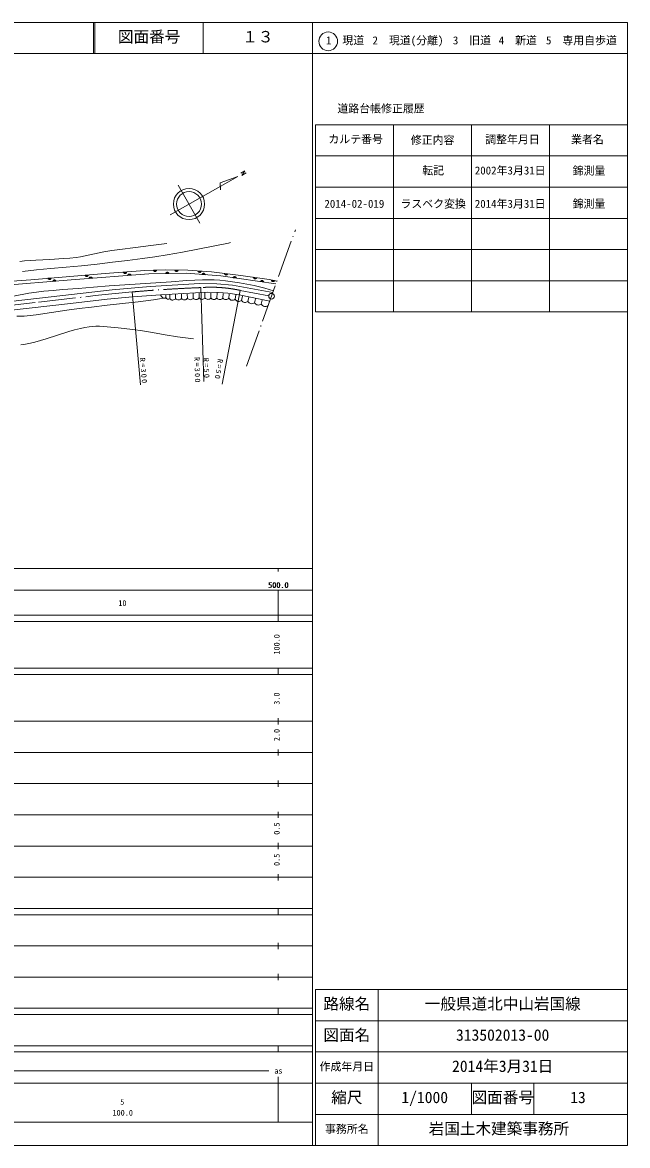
# Model space of a CAD drawing. Units: millimetres, scale not verified. Extents: x 59754 to 699754, y 6644 to 366644.
# Drawn here: x 505767 to 699754, y 6644 to 366644 of the extents above; entities that cross this region are included whole.
import ezdxf
from ezdxf.enums import TextEntityAlignment as Align

# ---------------------------------------------------------------- set-up
doc = ezdxf.new("R2010")
doc.units = ezdxf.units.MM
doc.header["$LTSCALE"] = 1000
doc.linetypes.add('LONG_DASHED_DOTTED', pattern=[15.25, 12, -1.5, 0.25, -1.5])
doc.layers.add('S-SUV', color=7, linetype='Continuous', lineweight=13)
doc.styles.add('ＭＳ ゴシック', font='')
doc.styles.get('ＭＳ ゴシック').set_extended_font_data('MS Gothic')

msp = doc.modelspace()

# ---------------------------------------------------------------- linework, layer by layer
at = {"layer": 'S-SUV'}
for p, q in [((699754, 366644), (59754, 366644)), ((528501, 366644), (528501, 356644)), ((529001, 366644), (529001, 356644)), ((563751, 366644), (563751, 356644)), ((598754, 366644), (598754, 356644)), ((699754, 6644), (699754, 366644)), ((59754, 356644), (699754, 356644)), ((598754, 6644), (598754, 356644)), ((599754, 333841), (599754, 273841)), ((599754, 333841), (699754, 333841)), ((624754, 333841), (624754, 273841)), ((649754, 333841), (649754, 273841)), ((674754, 333841), (674754, 273841)), ((599754, 323841), (699754, 323841)), ((574831, 317308), (553076, 304990)), ((574831, 317308), (569117, 315222)), ((575748, 318329), (577091, 319089)), ((577091, 319089), (576139, 317630)), ((576139, 317630), (577483, 318400)), ((562616, 302348), (555718, 314531)), ((569117, 315222), (569232, 312989)), ((599754, 313841), (699754, 313841)), ((599754, 303841), (699754, 303841)), ((546918, 295154), (549465, 295490)), ((549465, 295490), (552022, 295829)), ((566892, 294947), (571790, 295929)), ((571790, 295929), (572114, 295994)), ((572114, 295994), (572437, 296059)), ((524416, 291564), (525886, 291847)), ((525886, 291847), (528860, 292515)), ((528860, 292515), (531856, 293126)), ((531856, 293126), (534432, 293542)), ((534432, 293542), (537015, 293900)), ((537015, 293900), (541961, 294519)), ((541961, 294519), (546918, 295154)), ((548233, 291538), (552180, 292189)), ((552180, 292189), (557091, 293062)), ((557091, 293062), (562000, 293987)), ((562000, 293987), (566892, 294947)), ((599754, 293841), (699754, 293841)), ((504964, 289991), (506418, 290191)), ((506418, 290191), (508226, 290366)), ((508226, 290366), (510041, 290481)), ((510041, 290481), (514507, 290696)), ((514507, 290696), (518976, 290971)), ((514766, 287789), (519732, 288224)), ((518976, 290971), (520960, 291125)), ((519732, 288224), (524708, 288656)), ((520960, 291125), (522936, 291339)), ((522936, 291339), (524416, 291564)), ((524708, 288656), (529667, 289183)), ((529667, 289183), (534632, 289766)), ((534632, 289766), (539459, 290327)), ((539459, 290327), (544277, 290947)), ((544277, 290947), (548233, 291538)), ((505830, 286813), (510294, 287331)), ((532319, 286125), (508485, 284180)), ((510294, 287331), (514766, 287789)), ((513945, 284625), (514942, 284707)), ((513992, 284514), (513945, 284625)), ((514922, 284642), (513975, 284565)), ((514060, 284421), (513992, 284514)), ((514005, 284505), (514902, 284578)), ((514870, 284513), (514050, 284446)), ((514166, 284320), (514060, 284421)), ((514100, 284387), (514825, 284446)), ((514862, 284487), (514774, 284369)), ((514911, 284589), (514862, 284487)), ((514942, 284707), (514911, 284589)), ((521412, 284120), (546230, 286046)), ((525862, 285598), (526859, 285680)), ((525909, 285487), (525862, 285598)), ((526839, 285615), (525892, 285538)), ((525977, 285394), (525909, 285487)), ((525922, 285478), (526819, 285551)), ((526787, 285486), (525967, 285419)), ((526083, 285293), (525977, 285394)), ((526017, 285360), (526742, 285419)), ((526198, 285242), (526083, 285293)), ((526688, 285352), (526085, 285303)), ((526318, 285214), (526198, 285242)), ((526207, 285250), (526578, 285281)), ((526472, 285227), (526318, 285214)), ((526586, 285274), (526472, 285227)), ((526691, 285342), (526586, 285274)), ((526779, 285460), (526691, 285342)), ((526829, 285562), (526779, 285460)), ((526859, 285680), (526829, 285562)), ((527118, 284563), (527149, 284681)), ((528115, 284640), (527118, 284563)), ((527138, 284627), (528086, 284701)), ((527149, 284681), (527199, 284782)), ((528056, 284761), (527159, 284691)), ((527191, 284757), (528011, 284820)), ((527199, 284782), (527288, 284900)), ((527961, 284879), (527236, 284823)), ((527288, 284900), (527393, 284968)), ((527291, 284890), (527894, 284937)), ((527393, 284968), (527507, 285014)), ((527772, 284990), (527401, 284961)), ((527507, 285014), (527662, 285026)), ((527662, 285026), (527782, 284998)), ((527782, 284998), (527896, 284947)), ((527896, 284947), (528002, 284845)), ((528002, 284845), (528069, 284752)), ((528069, 284752), (528115, 284640)), ((545012, 287113), (532319, 286125)), ((538167, 286580), (539164, 286658)), ((538213, 286469), (538167, 286580)), ((539144, 286594), (538197, 286520)), ((538281, 286376), (538213, 286469)), ((538227, 286460), (539124, 286530)), ((539091, 286464), (538271, 286400)), ((538386, 286274), (538281, 286376)), ((538321, 286342), (539046, 286398)), ((538501, 286223), (538386, 286274)), ((538991, 286331), (538388, 286284)), ((538621, 286194), (538501, 286223)), ((538510, 286231), (538882, 286260)), ((538775, 286207), (538621, 286194)), ((538890, 286253), (538775, 286207)), ((538995, 286321), (538890, 286253)), ((539083, 286439), (538995, 286321)), ((539133, 286540), (539083, 286439)), ((539164, 286658), (539133, 286540)), ((539527, 285526), (539558, 285644)), ((540524, 285603), (539527, 285526)), ((539547, 285590), (540494, 285664)), ((539558, 285644), (539608, 285745)), ((540465, 285724), (539567, 285654)), ((539600, 285720), (540420, 285783)), ((539608, 285745), (539697, 285863)), ((540370, 285842), (539645, 285786)), ((539697, 285863), (539802, 285931)), ((539700, 285853), (540303, 285900)), ((539802, 285931), (539916, 285977)), ((540181, 285953), (539810, 285924)), ((539916, 285977), (540070, 285989)), ((540070, 285989), (540190, 285961)), ((540190, 285961), (540305, 285910)), ((540305, 285910), (540411, 285808)), ((540411, 285808), (540478, 285715)), ((540478, 285715), (540524, 285603)), ((551488, 287316), (545012, 287113)), ((546230, 286046), (558227, 286268)), ((547750, 287199), (548750, 287230)), ((547791, 287085), (547750, 287199)), ((548727, 287167), (547777, 287137)), ((547854, 286990), (547791, 287085)), ((547804, 287076), (548704, 287104)), ((548668, 287040), (547846, 287014)), ((547955, 286883), (547854, 286990)), ((547893, 286953), (548620, 286976)), ((548067, 286826), (547955, 286883)), ((548562, 286912), (547957, 286893)), ((548186, 286792), (548067, 286826)), ((548077, 286834), (548449, 286846)), ((548341, 286797), (548186, 286792)), ((548457, 286838), (548341, 286797)), ((548565, 286902), (548457, 286838)), ((548659, 287015), (548565, 286902)), ((548713, 287114), (548659, 287015)), ((548750, 287230), (548713, 287114)), ((558838, 287200), (551488, 287316)), ((551729, 286148), (551767, 286264)), ((552729, 286167), (551729, 286148)), ((551753, 286211), (552702, 286229)), ((551767, 286264), (551822, 286362)), ((552676, 286291), (551776, 286274)), ((551813, 286337), (552635, 286352)), ((551822, 286362), (551918, 286474)), ((552589, 286414), (551862, 286401)), ((551918, 286474), (552027, 286536)), ((551920, 286464), (552525, 286475)), ((552027, 286536), (552143, 286576)), ((552407, 286536), (552034, 286529)), ((552143, 286576), (552298, 286579)), ((552298, 286579), (552416, 286543)), ((552416, 286543), (552528, 286485)), ((552528, 286485), (552627, 286377)), ((552627, 286377), (552689, 286281)), ((552689, 286281), (552729, 286167)), ((554699, 287151), (554663, 287266)), ((554663, 287266), (555663, 287250)), ((555637, 287188), (554687, 287203)), ((554757, 287052), (554699, 287151)), ((554711, 287140), (555611, 287126)), ((555573, 287064), (554750, 287077)), ((554853, 286941), (554757, 287052)), ((554794, 287014), (555522, 287002)), ((554962, 286879), (554853, 286941)), ((555461, 286941), (554856, 286951)), ((555079, 286839), (554962, 286879)), ((554972, 286886), (555345, 286880)), ((555234, 286837), (555079, 286839)), ((555352, 286873), (555234, 286837)), ((555463, 286931), (555352, 286873)), ((555562, 287039), (555463, 286931)), ((555621, 287136), (555562, 287039)), ((555663, 287250), (555621, 287136)), ((558227, 286268), (569414, 285379)), ((566331, 286677), (558838, 287200)), ((562115, 286856), (562086, 286974)), ((562086, 286974), (563083, 286904)), ((563054, 286843), (562106, 286909)), ((562168, 286755), (562115, 286856)), ((562127, 286845), (563025, 286783)), ((562983, 286723), (562162, 286780)), ((562258, 286638), (562168, 286755)), ((562203, 286715), (562929, 286664)), ((562363, 286571), (562258, 286638)), ((562864, 286606), (562261, 286648)), ((562478, 286525), (562363, 286571)), ((562374, 286577), (562745, 286552)), ((562632, 286514), (562478, 286525)), ((562752, 286544), (562632, 286514)), ((562866, 286596), (562752, 286544)), ((562971, 286699), (562866, 286596)), ((563035, 286792), (562971, 286699)), ((563083, 286904), (563035, 286792)), ((563322, 285864), (563371, 285975)), ((564319, 285784), (563322, 285864)), ((563352, 285924), (564299, 285849)), ((563371, 285975), (563436, 286068)), ((564279, 285913), (563382, 285984)), ((563424, 286044), (564244, 285978)), ((563436, 286068), (563542, 286170)), ((564204, 286044), (563479, 286102)), ((563542, 286170), (563656, 286221)), ((563544, 286159), (564147, 286111)), ((563656, 286221), (563776, 286249)), ((564035, 286183), (563663, 286213)), ((563776, 286249), (563931, 286236)), ((563931, 286236), (564045, 286190)), ((564045, 286190), (564150, 286121)), ((564150, 286121), (564238, 286004)), ((564238, 286004), (564291, 285902)), ((564291, 285902), (564319, 285784)), ((575784, 285545), (566331, 286677)), ((569414, 285379), (586971, 282861)), ((570585, 286052), (570561, 286170)), ((570561, 286170), (571554, 286051)), ((571522, 285992), (570578, 286105)), ((570633, 285948), (570585, 286052)), ((570596, 286040), (571489, 285933)), ((571445, 285876), (570628, 285974)), ((570716, 285827), (570633, 285948)), ((570665, 285906), (571388, 285820)), ((570818, 285754), (570716, 285827)), ((571321, 285765), (570720, 285837)), ((570931, 285703), (570818, 285754)), ((570829, 285761), (571199, 285716)), ((571084, 285685), (570931, 285703)), ((571206, 285708), (571084, 285685)), ((571322, 285754), (571206, 285708)), ((571432, 285852), (571322, 285754)), ((571501, 285942), (571432, 285852)), ((571554, 286051), (571501, 285942)), ((573308, 284821), (573364, 284929)), ((574298, 284679), (573308, 284821)), ((573342, 284879), (574282, 284744)), ((573364, 284929), (573435, 285017)), ((574266, 284810), (573375, 284937)), ((573421, 284994), (574235, 284877)), ((573435, 285017), (573547, 285112)), ((574200, 284945), (573480, 285049)), ((573547, 285112), (573664, 285156)), ((573548, 285102), (574147, 285016)), ((573664, 285156), (573786, 285176)), ((574039, 285095), (573671, 285148)), ((573786, 285176), (573939, 285154)), ((573939, 285154), (574050, 285101)), ((574050, 285101), (574151, 285026)), ((574151, 285026), (574232, 284903)), ((574232, 284903), (574277, 284798)), ((574277, 284798), (574298, 284679)), ((584875, 284238), (575784, 285545)), ((579855, 284843), (579834, 284962)), ((579834, 284962), (580824, 284820)), ((580791, 284762), (579850, 284897)), ((579901, 284738), (579855, 284843)), ((579866, 284831), (580757, 284703)), ((580711, 284647), (579897, 284764)), ((579981, 284615), (579901, 284738)), ((579932, 284696), (580652, 284592)), ((580082, 284540), (579981, 284615)), ((580584, 284539), (579985, 284625)), ((580193, 284486), (580082, 284540)), ((580093, 284546), (580461, 284493)), ((580346, 284464), (580193, 284486)), ((580468, 284485), (580346, 284464)), ((580585, 284529), (580468, 284485)), ((580697, 284624), (580585, 284529)), ((580768, 284712), (580697, 284624)), ((580824, 284820), (580768, 284712)), ((478194, 280638), (521412, 284120)), ((508485, 284180), (484307, 282292)), ((514280, 284269), (514166, 284320)), ((514770, 284379), (514167, 284330)), ((514400, 284241), (514280, 284269)), ((514290, 284277), (514661, 284308)), ((514555, 284254), (514400, 284241)), ((514669, 284301), (514555, 284254)), ((514774, 284369), (514669, 284301)), ((515024, 278726), (534529, 280916)), ((515512, 283645), (515542, 283762)), ((516509, 283725), (515512, 283645)), ((515532, 283709), (516479, 283785)), ((515542, 283762), (515592, 283864)), ((516449, 283846), (515552, 283773)), ((515584, 283839), (516404, 283905)), ((515592, 283864), (515680, 283982)), ((515626, 280777), (518634, 281014)), ((516354, 283963), (515629, 283905)), ((515680, 283982), (515785, 284050)), ((515684, 283972), (516287, 284021)), ((515785, 284050), (515899, 284097)), ((516164, 284073), (515793, 284044)), ((515899, 284097), (516054, 284110)), ((516054, 284110), (516174, 284082)), ((516174, 284082), (516288, 284031)), ((516288, 284031), (516394, 283929)), ((516394, 283929), (516462, 283837)), ((516462, 283837), (516509, 283725)), ((518634, 281014), (523608, 281368)), ((523608, 281368), (528592, 281762)), ((528592, 281762), (533563, 282171)), ((533563, 282171), (538548, 282537)), ((534529, 280916), (546685, 281994)), ((538548, 282537), (543528, 282840)), ((543528, 282840), (548517, 283164)), ((546685, 281994), (562633, 282942)), ((548517, 283164), (553490, 283551)), ((553490, 283551), (558475, 283938)), ((558475, 283938), (560983, 284087)), ((560983, 284087), (563492, 284176)), ((562633, 282942), (568090, 282909)), ((562979, 281654), (563964, 251512)), ((563492, 284176), (565371, 284187)), ((565371, 284187), (567249, 284138)), ((567249, 284138), (569082, 284020)), ((568090, 282909), (573122, 282452)), ((569082, 284020), (570911, 283842)), ((570911, 283842), (573143, 283555)), ((573122, 282452), (586033, 280040)), ((573143, 283555), (575368, 283209)), ((575368, 283209), (577734, 282791)), ((577734, 282791), (580087, 282314)), ((580087, 282314), (581798, 281910)), ((581798, 281910), (583504, 281444)), ((582087, 283561), (582143, 283669)), ((583077, 283419), (582087, 283561)), ((582120, 283620), (583061, 283485)), ((582143, 283669), (582213, 283758)), ((583045, 283550), (582154, 283678)), ((582200, 283735), (583014, 283618)), ((582213, 283758), (582326, 283853)), ((582979, 283686), (582258, 283789)), ((582326, 283853), (582443, 283897)), ((582327, 283843), (582926, 283757)), ((582443, 283897), (582565, 283917)), ((582818, 283835), (582449, 283888)), ((582565, 283917), (582718, 283895)), ((582718, 283895), (582829, 283841)), ((582829, 283841), (582929, 283766)), ((582929, 283766), (583010, 283644)), ((583010, 283644), (583056, 283538)), ((583056, 283538), (583077, 283419)), ((583504, 281444), (584871, 281031)), ((584871, 281031), (586233, 280594)), ((587372, 283744), (584875, 284238)), ((585647, 283968), (585633, 284088)), ((585633, 284088), (586614, 283894)), ((586577, 283837), (585645, 284022)), ((585687, 283860), (585647, 283968)), ((585658, 283955), (586541, 283781)), ((586492, 283727), (585685, 283886)), ((585762, 283734), (585687, 283860)), ((585717, 283816), (586431, 283675)), ((585858, 283653), (585762, 283734)), ((586360, 283626), (585766, 283743)), ((585966, 283594), (585858, 283653)), ((585869, 283659), (586235, 283587)), ((586118, 283564), (585966, 283594)), ((586241, 283578), (586118, 283564)), ((586360, 283615), (586241, 283578)), ((586477, 283704), (586360, 283615)), ((586552, 283789), (586477, 283704)), ((586614, 283894), (586552, 283789)), ((599754, 283841), (699754, 283841)), ((478194, 274412), (515024, 278726)), ((502910, 278915), (507822, 279827)), ((507822, 279827), (510224, 280184)), ((510224, 280184), (512634, 280481)), ((512634, 280481), (515626, 280777)), ((532960, 277975), (521188, 276570)), ((541031, 278694), (532960, 277975)), ((540991, 280262), (543623, 250487)), ((550045, 279380), (541031, 278694)), ((542812, 277114), (547766, 277759)), ((547766, 277759), (549746, 278030)), ((549746, 278030), (551735, 278305)), ((564979, 280164), (550045, 279380)), ((550393, 278820), (550053, 279312)), ((551699, 278461), (551683, 279381)), ((553005, 278101), (553023, 279432)), ((554884, 278145), (554871, 279551)), ((556764, 278189), (556752, 279585)), ((558644, 278233), (558583, 279602)), ((560524, 278278), (560516, 279805)), ((562404, 278322), (562398, 279873)), ((564283, 278366), (564229, 279992)), ((568699, 280099), (564979, 280164)), ((566195, 278338), (566195, 279907)), ((568106, 278309), (568155, 279924)), ((571607, 279838), (568699, 280099)), ((575610, 280752), (569746, 250651)), ((570017, 278281), (570138, 279737)), ((575234, 279380), (571607, 279838)), ((571929, 278252), (572071, 279551)), ((573960, 277912), (574139, 279314)), ((585054, 277314), (575234, 279380)), ((575991, 277571), (576272, 278958)), ((578022, 277231), (578340, 278568)), ((580180, 276789), (580426, 278076)), ((582337, 276347), (582612, 277584)), ((521188, 276570), (501286, 274315)), ((510151, 272949), (515088, 273668)), ((515088, 273668), (520033, 274399)), ((520033, 274399), (523973, 274940)), ((523973, 274940), (527933, 275423)), ((527933, 275423), (532892, 275974)), ((532892, 275974), (537861, 276524)), ((537861, 276524), (542812, 277114)), ((599754, 273841), (699754, 273841)), ((503939, 272456), (506266, 272550)), ((506266, 272550), (508206, 272719)), ((508206, 272719), (510151, 272949)), ((513332, 265212), (516954, 266431)), ((516954, 266431), (520603, 267596)), ((520603, 267596), (522481, 268114)), ((522481, 268114), (524377, 268575)), ((524377, 268575), (525778, 268873)), ((525778, 268873), (527189, 269112)), ((527189, 269112), (528221, 269231)), ((528221, 269231), (529266, 269290)), ((529266, 269290), (530483, 269286)), ((530483, 269286), (531712, 269221)), ((531712, 269221), (536424, 268760)), ((536424, 268760), (541119, 268240)), ((541119, 268240), (544290, 267762)), ((544290, 267762), (547462, 267223)), ((547462, 267223), (551478, 266521)), ((551478, 266521), (555514, 265876)), ((505298, 263302), (506791, 263532)), ((506791, 263532), (508294, 263824)), ((508294, 263824), (509784, 264176)), ((509784, 264176), (511567, 264665)), ((511567, 264665), (513332, 265212)), ((555514, 265876), (558029, 265540)), ((558029, 265540), (560549, 265235)), ((59754, 191644), (598754, 191644)), ((587754, 191644), (587754, 190644)), ((87754, 184644), (598754, 184644)), ((587754, 174644), (587754, 184644)), ((59754, 176644), (598754, 176644)), ((59754, 174644), (598754, 174644)), ((59754, 159644), (598754, 159644)), ((587754, 157644), (587754, 159644)), ((59754, 157644), (598754, 157644)), ((59754, 142644), (598754, 142644)), ((587754, 141644), (587754, 143644)), ((587754, 131644), (587754, 133644)), ((65754, 132644), (598754, 132644)), ((71754, 122644), (598754, 122644)), ((587754, 121644), (587754, 123644)), ((65754, 112644), (598754, 112644)), ((587754, 111644), (587754, 113644)), ((71754, 102644), (598754, 102644)), ((587754, 101644), (587754, 103644)), ((587754, 91644), (587754, 93644)), ((65754, 92644), (598754, 92644)), ((59754, 82644), (598754, 82644)), ((59754, 80644), (598754, 80644)), ((587754, 80644), (587754, 82644)), ((68754, 70644), (598754, 70644)), ((587754, 69644), (587754, 71644)), ((587754, 59644), (587754, 61644)), ((59754, 60644), (598754, 60644)), ((699754, 56644), (599754, 56644)), ((599754, 56644), (599754, 6644)), ((619754, 56644), (619754, 6644)), ((59754, 50644), (598754, 50644)), ((587754, 48644), (587754, 50644)), ((59754, 48644), (598754, 48644)), ((699754, 46644), (599754, 46644)), ((59754, 38644), (598754, 38644)), ((59754, 36644), (598754, 36644)), ((587754, 36644), (587754, 38644)), ((699754, 36644), (599754, 36644)), ((90754, 30644), (584754, 30644)), ((59754, 26644), (598754, 26644)), ((587754, 14144), (587754, 28644)), ((699754, 26644), (599754, 26644)), ((649754, 26644), (649754, 16644)), ((669754, 26644), (669754, 16644)), ((699754, 16644), (599754, 16644)), ((87754, 14144), (598754, 14144)), ((59754, 6644), (699754, 6644))]:
    msp.add_line(p, q, dxfattribs=at)
at = {"layer": 'S-SUV', "linetype": 'LONG_DASHED_DOTTED'}
for p, q in [((577585, 256523), (593283, 300221)), ((510896, 276947), (529110, 279101)), ((529110, 279101), (540991, 280262)), ((575610, 280752), (584737, 279058)), ((482759, 273733), (510896, 276947))]:
    msp.add_line(p, q, dxfattribs=at)
at = {"layer": 'S-SUV'}
for centre, radius in [((603785, 360602), 3000), ((559167, 308439), 5000), ((559167, 308439), 4000), ((584453, 280291), 31.3), ((584453, 280291), 25), ((584453, 280291), 18.8), ((584453, 280291), 12.5), ((584453, 280291), 6.3), ((585622, 278894), 896), ((585622, 278894), 27)]:
    msp.add_circle(centre, radius, dxfattribs=at)
at = {"layer": 'S-SUV', "linetype": 'LONG_DASHED_DOTTED'}
for centre, radius, start, end in [((580313, -166448), 448437, 92.21527, 95.03064), ((566242, 238471), 43306, 77.50753, 94.32123)]:
    msp.add_arc(centre, radius, start, end, dxfattribs=at)
at = {"layer": 'S-SUV'}
for centre, radius, start, end in [((551181, 279130), 846, 201.47435, 307.73456), ((552487, 278770), 846, 201.47435, 307.73456), ((553928, 278828), 1175, 218.21553, 324.47573), ((555808, 278872), 1175, 218.21553, 324.47573), ((557688, 278916), 1175, 218.21553, 324.47573), ((559567, 278960), 1175, 218.21553, 324.47573), ((561447, 279005), 1175, 218.21553, 324.47573), ((563327, 279049), 1175, 218.21553, 324.47573), ((565250, 279069), 1195, 216.01903, 322.27924), ((567161, 279040), 1195, 216.01903, 322.27924), ((569072, 279012), 1195, 216.01903, 322.27924), ((570984, 278983), 1195, 216.01903, 322.27924), ((573078, 278881), 1310, 208.68277, 312.27719), ((575110, 278541), 1310, 208.68277, 312.27719), ((577141, 278200), 1310, 208.68277, 312.27719), ((579294, 277952), 1462, 209.58519, 307.27992), ((581451, 277511), 1462, 209.58519, 307.27992), ((583609, 277069), 1462, 209.58519, 307.27992)]:
    msp.add_arc(centre, radius, start, end, dxfattribs=at)

# ---------------------------------------------------------------- texts
at = {"layer": 'S-SUV', "style": 'ＭＳ ゴシック'}
for s, height, p in [('図面番号', 3666, (536376, 359144)), ('１３', 3666, (576251, 359144)), ('1\u3000現道', 2566, (603077, 358852)), ('2\u3000現道(分離)', 2566, (617998, 358852)), ('3\u3000旧道', 2566, (643750, 358852)), ('4\u3000新道', 2566, (658453, 358852)), ('5\u3000専用自歩道', 2566, (673607, 358852)), ('道路台帳修正履歴', 2566, (606722, 337008)), ('カルテ番号', 2566, (603844, 327172)), ('修正内容', 2566, (630263, 326917)), ('調整年月日', 2566, (654093, 327091)), ('業者名', 2566, (681639, 327091)), ('転記', 2566, (633936, 317140)), ('2002年3月31日', 2566, (650782, 317140)), ('錦測量', 2566, (682143, 317083)), ('2014-02-019', 2566, (602573, 306462)), ('ラスベク変換', 2566, (626936, 306462)), ('2014年3月31日', 2566, (650782, 306462)), ('錦測量', 2566, (682143, 306462)), ('500.0', 1833, (584473, 184839)), ('500.0', 1833, (584629, 184839)), ('10', 1833, (536504, 179049)), ('路線名', 3666, (602254, 49144)), ('路線名', 3666, (602254, 49144)), ('一般県道北中山岩国線', 3666, (634754, 49144)), ('図面名', 3666, (602254, 39144)), ('図面名', 3666, (602254, 39144)), ('313502013-00', 3666, (644754, 39144)), ('作成年月日', 2566, (601004, 29894)), ('作成年月日', 2566, (601004, 29894)), ('2014年3月31日', 3666, (643504, 29144)), ('as', 1833, (586504, 29144)), ('縮尺', 3666, (604754, 19144)), ('縮尺', 3666, (604754, 19144)), ('1/1000', 3666, (627254, 19144)), ('図面番号', 3666, (649754, 19144)), ('図面番号', 3666, (649754, 19144)), ('13', 3666, (681379, 19144)), ('100.0', 1833, (534629, 15677)), ('5', 1833, (537129, 19167)), ('岩国土木建築事務所 ', 3666, (636004, 9144)), ('事務所名', 2566, (602754, 9894)), ('事務所名', 2566, (602754, 9894))]:
    msp.add_text(s, height=height, dxfattribs=at).set_placement(p, align=Align.BOTTOM_LEFT)
for s, p in [('100.0', (588754, 164019)), ('3.0', (588754, 147943)), ('2.0', (588754, 136269)), ('0.5', (588754, 106269)), ('0.5', (588754, 96269))]:
    msp.add_text(s, height=1833, rotation=90, dxfattribs=at).set_placement(p, align=Align.BOTTOM_LEFT)
at = {"layer": 'S-SUV', "char_height": 1686, "attachment_point": 7, "style": 'ＭＳ ゴシック'}
for s, insert, rotation in [('\\T1.3;R=300', (560821, 259386), 271.9), ('\\T1.3;R=300', (543371, 259102), 274.9), ('\\T1.3;R=50', (563761, 259102), 272.4), ('\\T1.3;R=50', (568408, 258912), 261)]:
    msp.add_mtext(s, dxfattribs=dict(at, insert=insert, rotation=rotation))

doc.saveas('drawing.dxf')
